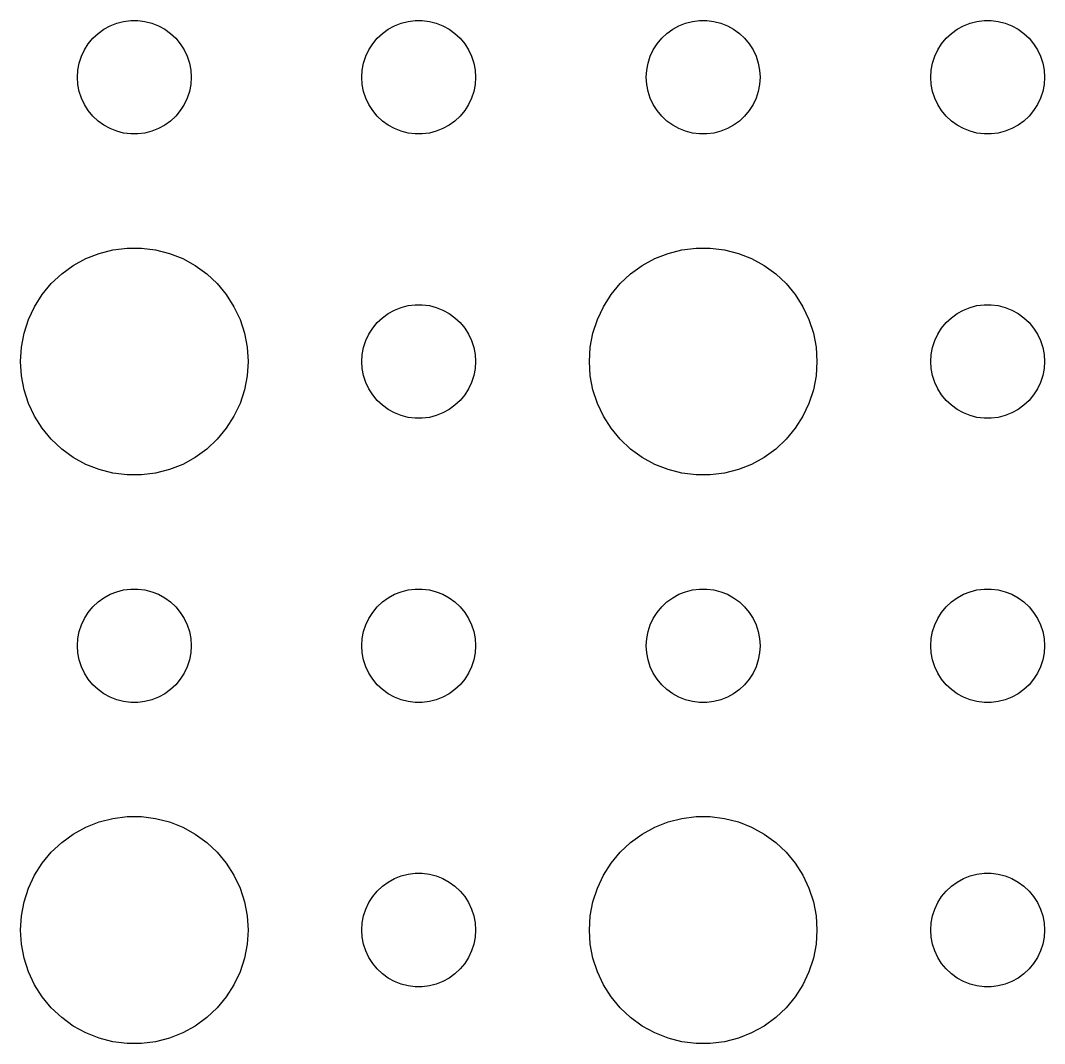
# Model space of a CAD drawing. Header units: metres. Extents: x -69 to 69, y 41 to 179.
# Drawn here: x -33 to -6, y 77.01 to 104 of the extents above; entities that cross this region are included whole.
import ezdxf

# ---------------------------------------------------------------- set-up
doc = ezdxf.new("R2010")
doc.units = ezdxf.units.M

msp = doc.modelspace()

# ---------------------------------------------------------------- linework, layer by layer
for p, q in [((-30.4635, 103.927), (-30.2811, 103.973)), ((-30.2811, 103.973), (-30.0942, 103.997)), ((-30.0942, 103.997), (-29.9058, 103.997)), ((-29.9058, 103.997), (-29.7189, 103.973)), ((-29.7189, 103.973), (-29.5365, 103.927)), ((-22.9635, 103.927), (-22.7811, 103.973)), ((-22.7811, 103.973), (-22.5942, 103.997)), ((-22.5942, 103.997), (-22.4058, 103.997)), ((-22.4058, 103.997), (-22.2189, 103.973)), ((-22.2189, 103.973), (-22.0365, 103.927)), ((-15.4635, 103.927), (-15.2811, 103.973)), ((-15.2811, 103.973), (-15.0942, 103.997)), ((-15.0942, 103.997), (-14.9058, 103.997)), ((-14.9058, 103.997), (-14.7189, 103.973)), ((-14.7189, 103.973), (-14.5365, 103.927)), ((-7.96352, 103.927), (-7.78107, 103.973)), ((-7.78107, 103.973), (-7.59418, 103.997)), ((-7.59418, 103.997), (-7.40581, 103.997)), ((-7.40581, 103.997), (-7.21892, 103.973)), ((-7.21892, 103.973), (-7.03647, 103.927)), ((-30.9561, 103.656), (-30.8037, 103.766)), ((-30.8037, 103.766), (-30.6387, 103.857)), ((-30.6387, 103.857), (-30.4635, 103.927)), ((-29.5365, 103.927), (-29.3613, 103.857)), ((-29.3613, 103.857), (-29.1963, 103.766)), ((-29.1963, 103.766), (-29.0439, 103.656)), ((-23.4561, 103.656), (-23.3037, 103.766)), ((-23.3037, 103.766), (-23.1387, 103.857)), ((-23.1387, 103.857), (-22.9635, 103.927)), ((-22.0365, 103.927), (-21.8613, 103.857)), ((-21.8613, 103.857), (-21.6963, 103.766)), ((-21.6963, 103.766), (-21.5439, 103.656)), ((-15.9561, 103.656), (-15.8037, 103.766)), ((-15.8037, 103.766), (-15.6387, 103.857)), ((-15.6387, 103.857), (-15.4635, 103.927)), ((-14.5365, 103.927), (-14.3613, 103.857)), ((-14.3613, 103.857), (-14.1963, 103.766)), ((-14.1963, 103.766), (-14.0439, 103.656)), ((-8.45613, 103.656), (-8.30373, 103.766)), ((-8.30373, 103.766), (-8.13866, 103.857)), ((-8.13866, 103.857), (-7.96352, 103.927)), ((-7.03647, 103.927), (-6.86133, 103.857)), ((-6.86133, 103.857), (-6.69626, 103.766)), ((-6.69626, 103.766), (-6.54385, 103.656)), ((-31.2135, 103.382), (-31.0934, 103.527)), ((-31.0934, 103.527), (-30.9561, 103.656)), ((-29.0439, 103.656), (-28.9065, 103.527)), ((-28.9065, 103.527), (-28.7865, 103.382)), ((-23.7135, 103.382), (-23.5934, 103.527)), ((-23.5934, 103.527), (-23.4561, 103.656)), ((-21.5439, 103.656), (-21.4065, 103.527)), ((-21.4065, 103.527), (-21.2865, 103.382)), ((-16.2135, 103.382), (-16.0934, 103.527)), ((-16.0934, 103.527), (-15.9561, 103.656)), ((-14.0439, 103.656), (-13.9065, 103.527)), ((-13.9065, 103.527), (-13.7865, 103.382)), ((-8.71352, 103.382), (-8.59344, 103.527)), ((-8.59344, 103.527), (-8.45613, 103.656)), ((-6.54385, 103.656), (-6.40654, 103.527)), ((-6.40654, 103.527), (-6.28647, 103.382)), ((-31.3947, 103.052), (-31.3145, 103.223)), ((-31.3145, 103.223), (-31.2135, 103.382)), ((-28.7865, 103.382), (-28.6855, 103.223)), ((-28.6855, 103.223), (-28.6053, 103.052)), ((-23.8947, 103.052), (-23.8145, 103.223)), ((-23.8145, 103.223), (-23.7135, 103.382)), ((-21.2865, 103.382), (-21.1855, 103.223)), ((-21.1855, 103.223), (-21.1053, 103.052)), ((-16.3947, 103.052), (-16.3145, 103.223)), ((-16.3145, 103.223), (-16.2135, 103.382)), ((-13.7865, 103.382), (-13.6855, 103.223)), ((-13.6855, 103.223), (-13.6053, 103.052)), ((-8.89465, 103.052), (-8.81445, 103.223)), ((-8.81445, 103.223), (-8.71352, 103.382)), ((-6.28647, 103.382), (-6.18553, 103.223)), ((-6.18553, 103.223), (-6.10533, 103.052)), ((-31.4882, 102.688), (-31.4529, 102.873)), ((-31.4529, 102.873), (-31.3947, 103.052)), ((-28.6053, 103.052), (-28.5471, 102.873)), ((-28.5471, 102.873), (-28.5118, 102.688)), ((-23.9882, 102.688), (-23.9529, 102.873)), ((-23.9529, 102.873), (-23.8947, 103.052)), ((-21.1053, 103.052), (-21.0471, 102.873)), ((-21.0471, 102.873), (-21.0118, 102.688)), ((-16.4882, 102.688), (-16.4529, 102.873)), ((-16.4529, 102.873), (-16.3947, 103.052)), ((-13.6053, 103.052), (-13.5471, 102.873)), ((-13.5471, 102.873), (-13.5118, 102.688)), ((-8.98816, 102.688), (-8.95287, 102.873)), ((-8.95287, 102.873), (-8.89465, 103.052)), ((-6.10533, 103.052), (-6.04712, 102.873)), ((-6.04712, 102.873), (-6.01183, 102.688)), ((-31.5, 102.5), (-31.4882, 102.688)), ((-28.5118, 102.688), (-28.5, 102.5)), ((-24, 102.5), (-23.9882, 102.688)), ((-21.0118, 102.688), (-21, 102.5)), ((-16.5, 102.5), (-16.4882, 102.688)), ((-13.5118, 102.688), (-13.5, 102.5)), ((-9, 102.5), (-8.98816, 102.688)), ((-6.01183, 102.688), (-6, 102.5)), ((-31.4882, 102.312), (-31.5, 102.5)), ((-28.5, 102.5), (-28.5118, 102.312)), ((-23.9882, 102.312), (-24, 102.5)), ((-21, 102.5), (-21.0118, 102.312)), ((-16.4882, 102.312), (-16.5, 102.5)), ((-13.5, 102.5), (-13.5118, 102.312)), ((-8.98816, 102.312), (-9, 102.5)), ((-6, 102.5), (-6.01183, 102.312)), ((-31.4529, 102.127), (-31.4882, 102.312)), ((-31.3947, 101.948), (-31.4529, 102.127)), ((-28.5471, 102.127), (-28.6053, 101.948)), ((-28.5118, 102.312), (-28.5471, 102.127)), ((-23.9529, 102.127), (-23.9882, 102.312)), ((-23.8947, 101.948), (-23.9529, 102.127)), ((-21.0471, 102.127), (-21.1053, 101.948)), ((-21.0118, 102.312), (-21.0471, 102.127)), ((-16.4529, 102.127), (-16.4882, 102.312)), ((-16.3947, 101.948), (-16.4529, 102.127)), ((-13.5471, 102.127), (-13.6053, 101.948)), ((-13.5118, 102.312), (-13.5471, 102.127)), ((-8.95287, 102.127), (-8.98816, 102.312)), ((-8.89465, 101.948), (-8.95287, 102.127)), ((-6.04712, 102.127), (-6.10533, 101.948)), ((-6.01183, 102.312), (-6.04712, 102.127)), ((-31.3145, 101.777), (-31.3947, 101.948)), ((-28.6053, 101.948), (-28.6855, 101.777)), ((-23.8145, 101.777), (-23.8947, 101.948)), ((-21.1053, 101.948), (-21.1855, 101.777)), ((-16.3145, 101.777), (-16.3947, 101.948)), ((-13.6053, 101.948), (-13.6855, 101.777)), ((-8.81445, 101.777), (-8.89465, 101.948)), ((-6.10533, 101.948), (-6.18553, 101.777)), ((-31.2135, 101.618), (-31.3145, 101.777)), ((-31.0934, 101.473), (-31.2135, 101.618)), ((-28.7865, 101.618), (-28.9065, 101.473)), ((-28.6855, 101.777), (-28.7865, 101.618)), ((-23.7135, 101.618), (-23.8145, 101.777)), ((-23.5934, 101.473), (-23.7135, 101.618)), ((-21.2865, 101.618), (-21.4065, 101.473)), ((-21.1855, 101.777), (-21.2865, 101.618)), ((-16.2135, 101.618), (-16.3145, 101.777)), ((-16.0934, 101.473), (-16.2135, 101.618)), ((-13.7865, 101.618), (-13.9065, 101.473)), ((-13.6855, 101.777), (-13.7865, 101.618)), ((-8.71352, 101.618), (-8.81445, 101.777)), ((-8.59344, 101.473), (-8.71352, 101.618)), ((-6.28647, 101.618), (-6.40654, 101.473)), ((-6.18553, 101.777), (-6.28647, 101.618)), ((-30.9561, 101.344), (-31.0934, 101.473)), ((-30.8037, 101.234), (-30.9561, 101.344)), ((-29.0439, 101.344), (-29.1963, 101.234)), ((-28.9065, 101.473), (-29.0439, 101.344)), ((-23.4561, 101.344), (-23.5934, 101.473)), ((-23.3037, 101.234), (-23.4561, 101.344)), ((-21.5439, 101.344), (-21.6963, 101.234)), ((-21.4065, 101.473), (-21.5439, 101.344)), ((-15.9561, 101.344), (-16.0934, 101.473)), ((-15.8037, 101.234), (-15.9561, 101.344)), ((-14.0439, 101.344), (-14.1963, 101.234)), ((-13.9065, 101.473), (-14.0439, 101.344)), ((-8.45613, 101.344), (-8.59344, 101.473)), ((-8.30373, 101.234), (-8.45613, 101.344)), ((-6.54385, 101.344), (-6.69626, 101.234)), ((-6.40654, 101.473), (-6.54385, 101.344)), ((-30.6387, 101.143), (-30.8037, 101.234)), ((-30.4635, 101.073), (-30.6387, 101.143)), ((-30.2811, 101.027), (-30.4635, 101.073)), ((-30.0942, 101.003), (-30.2811, 101.027)), ((-29.9058, 101.003), (-30.0942, 101.003)), ((-29.7189, 101.027), (-29.9058, 101.003)), ((-29.5365, 101.073), (-29.7189, 101.027)), ((-29.3613, 101.143), (-29.5365, 101.073)), ((-29.1963, 101.234), (-29.3613, 101.143)), ((-23.1387, 101.143), (-23.3037, 101.234)), ((-22.9635, 101.073), (-23.1387, 101.143)), ((-22.7811, 101.027), (-22.9635, 101.073)), ((-22.5942, 101.003), (-22.7811, 101.027)), ((-22.4058, 101.003), (-22.5942, 101.003)), ((-22.2189, 101.027), (-22.4058, 101.003)), ((-22.0365, 101.073), (-22.2189, 101.027)), ((-21.8613, 101.143), (-22.0365, 101.073)), ((-21.6963, 101.234), (-21.8613, 101.143)), ((-15.6387, 101.143), (-15.8037, 101.234)), ((-15.4635, 101.073), (-15.6387, 101.143)), ((-15.2811, 101.027), (-15.4635, 101.073)), ((-15.0942, 101.003), (-15.2811, 101.027)), ((-14.9058, 101.003), (-15.0942, 101.003)), ((-14.7189, 101.027), (-14.9058, 101.003)), ((-14.5365, 101.073), (-14.7189, 101.027)), ((-14.3613, 101.143), (-14.5365, 101.073)), ((-14.1963, 101.234), (-14.3613, 101.143)), ((-8.13866, 101.143), (-8.30373, 101.234)), ((-7.96352, 101.073), (-8.13866, 101.143)), ((-7.78107, 101.027), (-7.96352, 101.073)), ((-7.59418, 101.003), (-7.78107, 101.027)), ((-7.40581, 101.003), (-7.59418, 101.003)), ((-7.21892, 101.027), (-7.40581, 101.003)), ((-7.03647, 101.073), (-7.21892, 101.027)), ((-6.86133, 101.143), (-7.03647, 101.073)), ((-6.69626, 101.234), (-6.86133, 101.143)), ((-31.2773, 97.7145), (-30.927, 97.8532)), ((-30.927, 97.8532), (-30.5621, 97.9469)), ((-30.5621, 97.9469), (-30.1884, 97.9941)), ((-30.1884, 97.9941), (-29.8116, 97.9941)), ((-29.8116, 97.9941), (-29.4379, 97.9469)), ((-29.4379, 97.9469), (-29.0729, 97.8532)), ((-29.0729, 97.8532), (-28.7227, 97.7145)), ((-16.2773, 97.7145), (-15.927, 97.8532)), ((-15.927, 97.8532), (-15.5621, 97.9469)), ((-15.5621, 97.9469), (-15.1884, 97.9941)), ((-15.1884, 97.9941), (-14.8116, 97.9941)), ((-14.8116, 97.9941), (-14.4379, 97.9469)), ((-14.4379, 97.9469), (-14.0729, 97.8532)), ((-14.0729, 97.8532), (-13.7227, 97.7145)), ((-31.9123, 97.3116), (-31.6075, 97.533)), ((-31.6075, 97.533), (-31.2773, 97.7145)), ((-28.7227, 97.7145), (-28.3925, 97.533)), ((-28.3925, 97.533), (-28.0877, 97.3116)), ((-16.9123, 97.3116), (-16.6075, 97.533)), ((-16.6075, 97.533), (-16.2773, 97.7145)), ((-13.7227, 97.7145), (-13.3925, 97.533)), ((-13.3925, 97.533), (-13.0877, 97.3116)), ((-32.1869, 97.0536), (-31.9123, 97.3116)), ((-28.0877, 97.3116), (-27.8131, 97.0536)), ((-17.1869, 97.0536), (-16.9123, 97.3116)), ((-13.0877, 97.3116), (-12.8131, 97.0536)), ((-32.427, 96.7634), (-32.1869, 97.0536)), ((-27.8131, 97.0536), (-27.5729, 96.7634)), ((-17.427, 96.7634), (-17.1869, 97.0536)), ((-12.8131, 97.0536), (-12.5729, 96.7634)), ((-32.6289, 96.4453), (-32.427, 96.7634)), ((-27.5729, 96.7634), (-27.3711, 96.4453)), ((-17.6289, 96.4453), (-17.427, 96.7634)), ((-12.5729, 96.7634), (-12.3711, 96.4453)), ((-32.7893, 96.1044), (-32.6289, 96.4453)), ((-27.3711, 96.4453), (-27.2107, 96.1044)), ((-23.1387, 96.3573), (-22.9635, 96.4266)), ((-22.9635, 96.4266), (-22.7811, 96.4734)), ((-22.7811, 96.4734), (-22.5942, 96.4971)), ((-22.5942, 96.4971), (-22.4058, 96.4971)), ((-22.4058, 96.4971), (-22.2189, 96.4734)), ((-22.2189, 96.4734), (-22.0365, 96.4266)), ((-22.0365, 96.4266), (-21.8613, 96.3573)), ((-17.7893, 96.1044), (-17.6289, 96.4453)), ((-12.3711, 96.4453), (-12.2107, 96.1044)), ((-8.13866, 96.3573), (-7.96352, 96.4266)), ((-7.96352, 96.4266), (-7.78107, 96.4734)), ((-7.78107, 96.4734), (-7.59418, 96.4971)), ((-7.59418, 96.4971), (-7.40581, 96.4971)), ((-7.40581, 96.4971), (-7.21892, 96.4734)), ((-7.21892, 96.4734), (-7.03647, 96.4266)), ((-7.03647, 96.4266), (-6.86133, 96.3573)), ((-23.5934, 96.0268), (-23.4561, 96.1558)), ((-23.4561, 96.1558), (-23.3037, 96.2665)), ((-23.3037, 96.2665), (-23.1387, 96.3573)), ((-21.8613, 96.3573), (-21.6963, 96.2665)), ((-21.6963, 96.2665), (-21.5439, 96.1558)), ((-21.5439, 96.1558), (-21.4065, 96.0268)), ((-8.59344, 96.0268), (-8.45613, 96.1558)), ((-8.45613, 96.1558), (-8.30373, 96.2665)), ((-8.30373, 96.2665), (-8.13866, 96.3573)), ((-6.86133, 96.3573), (-6.69626, 96.2665)), ((-6.69626, 96.2665), (-6.54385, 96.1558)), ((-6.54385, 96.1558), (-6.40654, 96.0268)), ((-32.9057, 95.7461), (-32.7893, 96.1044)), ((-27.2107, 96.1044), (-27.0942, 95.7461)), ((-23.8145, 95.7226), (-23.7135, 95.8817)), ((-23.7135, 95.8817), (-23.5934, 96.0268)), ((-21.4065, 96.0268), (-21.2865, 95.8817)), ((-21.2865, 95.8817), (-21.1855, 95.7226)), ((-17.9057, 95.7461), (-17.7893, 96.1044)), ((-12.2107, 96.1044), (-12.0942, 95.7461)), ((-8.81445, 95.7226), (-8.71352, 95.8817)), ((-8.71352, 95.8817), (-8.59344, 96.0268)), ((-6.40654, 96.0268), (-6.28647, 95.8817)), ((-6.28647, 95.8817), (-6.18553, 95.7226)), ((-32.9763, 95.376), (-32.9057, 95.7461)), ((-27.0942, 95.7461), (-27.0237, 95.376)), ((-23.8947, 95.5522), (-23.8145, 95.7226)), ((-21.1855, 95.7226), (-21.1053, 95.5522)), ((-17.9763, 95.376), (-17.9057, 95.7461)), ((-12.0942, 95.7461), (-12.0237, 95.376)), ((-8.89465, 95.5522), (-8.81445, 95.7226)), ((-6.18553, 95.7226), (-6.10533, 95.5522)), ((-33, 95), (-32.9763, 95.376)), ((-27.0237, 95.376), (-27, 95)), ((-23.9882, 95.188), (-23.9529, 95.373)), ((-23.9529, 95.373), (-23.8947, 95.5522)), ((-21.1053, 95.5522), (-21.0471, 95.373)), ((-21.0471, 95.373), (-21.0118, 95.188)), ((-18, 95), (-17.9763, 95.376)), ((-12.0237, 95.376), (-12, 95)), ((-8.98816, 95.188), (-8.95287, 95.373)), ((-8.95287, 95.373), (-8.89465, 95.5522)), ((-6.10533, 95.5522), (-6.04712, 95.373)), ((-6.04712, 95.373), (-6.01183, 95.188)), ((-24, 95), (-23.9882, 95.188)), ((-21.0118, 95.188), (-21, 95)), ((-9, 95), (-8.98816, 95.188)), ((-6.01183, 95.188), (-6, 95)), ((-32.9763, 94.624), (-33, 95)), ((-27, 95), (-27.0237, 94.624)), ((-23.9882, 94.812), (-24, 95)), ((-23.9529, 94.627), (-23.9882, 94.812)), ((-21.0118, 94.812), (-21.0471, 94.627)), ((-21, 95), (-21.0118, 94.812)), ((-17.9763, 94.624), (-18, 95)), ((-12, 95), (-12.0237, 94.624)), ((-8.98816, 94.812), (-9, 95)), ((-8.95287, 94.627), (-8.98816, 94.812)), ((-6.01183, 94.812), (-6.04712, 94.627)), ((-6, 95), (-6.01183, 94.812)), ((-32.9057, 94.2539), (-32.9763, 94.624)), ((-27.0237, 94.624), (-27.0942, 94.2539)), ((-23.8947, 94.4478), (-23.9529, 94.627)), ((-21.0471, 94.627), (-21.1053, 94.4478)), ((-17.9057, 94.2539), (-17.9763, 94.624)), ((-12.0237, 94.624), (-12.0942, 94.2539)), ((-8.89465, 94.4478), (-8.95287, 94.627)), ((-6.04712, 94.627), (-6.10533, 94.4478)), ((-32.7893, 93.8956), (-32.9057, 94.2539)), ((-27.0942, 94.2539), (-27.2107, 93.8956)), ((-23.8145, 94.2774), (-23.8947, 94.4478)), ((-23.7135, 94.1183), (-23.8145, 94.2774)), ((-21.1855, 94.2774), (-21.2865, 94.1183)), ((-21.1053, 94.4478), (-21.1855, 94.2774)), ((-17.7893, 93.8956), (-17.9057, 94.2539)), ((-12.0942, 94.2539), (-12.2107, 93.8956)), ((-8.81445, 94.2774), (-8.89465, 94.4478)), ((-8.71352, 94.1183), (-8.81445, 94.2774)), ((-6.18553, 94.2774), (-6.28647, 94.1183)), ((-6.10533, 94.4478), (-6.18553, 94.2774)), ((-23.5934, 93.9732), (-23.7135, 94.1183)), ((-23.4561, 93.8442), (-23.5934, 93.9732)), ((-21.4065, 93.9732), (-21.5439, 93.8442)), ((-21.2865, 94.1183), (-21.4065, 93.9732)), ((-8.59344, 93.9732), (-8.71352, 94.1183)), ((-8.45613, 93.8442), (-8.59344, 93.9732)), ((-6.40654, 93.9732), (-6.54385, 93.8442)), ((-6.28647, 94.1183), (-6.40654, 93.9732)), ((-32.6289, 93.5547), (-32.7893, 93.8956)), ((-27.2107, 93.8956), (-27.3711, 93.5547)), ((-23.3037, 93.7335), (-23.4561, 93.8442)), ((-23.1387, 93.6428), (-23.3037, 93.7335)), ((-21.6963, 93.7335), (-21.8613, 93.6428)), ((-21.5439, 93.8442), (-21.6963, 93.7335)), ((-17.6289, 93.5547), (-17.7893, 93.8956)), ((-12.2107, 93.8956), (-12.3711, 93.5547)), ((-8.30373, 93.7335), (-8.45613, 93.8442)), ((-8.13866, 93.6428), (-8.30373, 93.7335)), ((-6.69626, 93.7335), (-6.86133, 93.6428)), ((-6.54385, 93.8442), (-6.69626, 93.7335)), ((-32.427, 93.2366), (-32.6289, 93.5547)), ((-27.3711, 93.5547), (-27.5729, 93.2366)), ((-22.9635, 93.5734), (-23.1387, 93.6428)), ((-22.7811, 93.5266), (-22.9635, 93.5734)), ((-22.5942, 93.503), (-22.7811, 93.5266)), ((-22.4058, 93.503), (-22.5942, 93.503)), ((-22.2189, 93.5266), (-22.4058, 93.503)), ((-22.0365, 93.5734), (-22.2189, 93.5266)), ((-21.8613, 93.6428), (-22.0365, 93.5734)), ((-17.427, 93.2366), (-17.6289, 93.5547)), ((-12.3711, 93.5547), (-12.5729, 93.2366)), ((-7.96352, 93.5734), (-8.13866, 93.6428)), ((-7.78107, 93.5266), (-7.96352, 93.5734)), ((-7.59418, 93.503), (-7.78107, 93.5266)), ((-7.40581, 93.503), (-7.59418, 93.503)), ((-7.21892, 93.5266), (-7.40581, 93.503)), ((-7.03647, 93.5734), (-7.21892, 93.5266)), ((-6.86133, 93.6428), (-7.03647, 93.5734)), ((-32.1869, 92.9464), (-32.427, 93.2366)), ((-27.5729, 93.2366), (-27.8131, 92.9464)), ((-17.1869, 92.9464), (-17.427, 93.2366)), ((-12.5729, 93.2366), (-12.8131, 92.9464)), ((-31.9123, 92.6885), (-32.1869, 92.9464)), ((-27.8131, 92.9464), (-28.0877, 92.6885)), ((-16.9123, 92.6885), (-17.1869, 92.9464)), ((-12.8131, 92.9464), (-13.0877, 92.6885)), ((-31.6075, 92.467), (-31.9123, 92.6885)), ((-28.0877, 92.6885), (-28.3925, 92.467)), ((-16.6075, 92.467), (-16.9123, 92.6885)), ((-13.0877, 92.6885), (-13.3925, 92.467)), ((-31.2773, 92.2855), (-31.6075, 92.467)), ((-28.3925, 92.467), (-28.7227, 92.2855)), ((-16.2773, 92.2855), (-16.6075, 92.467)), ((-13.3925, 92.467), (-13.7227, 92.2855)), ((-30.927, 92.1468), (-31.2773, 92.2855)), ((-30.5621, 92.0531), (-30.927, 92.1468)), ((-29.0729, 92.1468), (-29.4379, 92.0531)), ((-28.7227, 92.2855), (-29.0729, 92.1468)), ((-15.927, 92.1468), (-16.2773, 92.2855)), ((-15.5621, 92.0531), (-15.927, 92.1468)), ((-14.0729, 92.1468), (-14.4379, 92.0531)), ((-13.7227, 92.2855), (-14.0729, 92.1468)), ((-30.1884, 92.0059), (-30.5621, 92.0531)), ((-29.8116, 92.0059), (-30.1884, 92.0059)), ((-29.4379, 92.0531), (-29.8116, 92.0059)), ((-15.1884, 92.0059), (-15.5621, 92.0531)), ((-14.8116, 92.0059), (-15.1884, 92.0059)), ((-14.4379, 92.0531), (-14.8116, 92.0059)), ((-30.8037, 88.7665), (-30.6387, 88.8573)), ((-30.6387, 88.8573), (-30.4635, 88.9266)), ((-30.4635, 88.9266), (-30.2811, 88.9734)), ((-30.2811, 88.9734), (-30.0942, 88.997)), ((-30.0942, 88.997), (-29.9058, 88.997)), ((-29.9058, 88.997), (-29.7189, 88.9734)), ((-29.7189, 88.9734), (-29.5365, 88.9266)), ((-29.5365, 88.9266), (-29.3613, 88.8573)), ((-29.3613, 88.8573), (-29.1963, 88.7665)), ((-23.3037, 88.7665), (-23.1387, 88.8573)), ((-23.1387, 88.8573), (-22.9635, 88.9266)), ((-22.9635, 88.9266), (-22.7811, 88.9734)), ((-22.7811, 88.9734), (-22.5942, 88.997)), ((-22.5942, 88.997), (-22.4058, 88.997)), ((-22.4058, 88.997), (-22.2189, 88.9734)), ((-22.2189, 88.9734), (-22.0365, 88.9266)), ((-22.0365, 88.9266), (-21.8613, 88.8573)), ((-21.8613, 88.8573), (-21.6963, 88.7665)), ((-15.8037, 88.7665), (-15.6387, 88.8573)), ((-15.6387, 88.8573), (-15.4635, 88.9266)), ((-15.4635, 88.9266), (-15.2811, 88.9734)), ((-15.2811, 88.9734), (-15.0942, 88.997)), ((-15.0942, 88.997), (-14.9058, 88.997)), ((-14.9058, 88.997), (-14.7189, 88.9734)), ((-14.7189, 88.9734), (-14.5365, 88.9266)), ((-14.5365, 88.9266), (-14.3613, 88.8573)), ((-14.3613, 88.8573), (-14.1963, 88.7665)), ((-8.30373, 88.7665), (-8.13866, 88.8573)), ((-8.13866, 88.8573), (-7.96352, 88.9266)), ((-7.96352, 88.9266), (-7.78107, 88.9734)), ((-7.78107, 88.9734), (-7.59418, 88.997)), ((-7.59418, 88.997), (-7.40581, 88.997)), ((-7.40581, 88.997), (-7.21892, 88.9734)), ((-7.21892, 88.9734), (-7.03647, 88.9266)), ((-7.03647, 88.9266), (-6.86133, 88.8573)), ((-6.86133, 88.8573), (-6.69626, 88.7665)), ((-31.0934, 88.5268), (-30.9561, 88.6558)), ((-30.9561, 88.6558), (-30.8037, 88.7665)), ((-29.1963, 88.7665), (-29.0439, 88.6558)), ((-29.0439, 88.6558), (-28.9065, 88.5268)), ((-23.5934, 88.5268), (-23.4561, 88.6558)), ((-23.4561, 88.6558), (-23.3037, 88.7665)), ((-21.6963, 88.7665), (-21.5439, 88.6558)), ((-21.5439, 88.6558), (-21.4065, 88.5268)), ((-16.0934, 88.5268), (-15.9561, 88.6558)), ((-15.9561, 88.6558), (-15.8037, 88.7665)), ((-14.1963, 88.7665), (-14.0439, 88.6558)), ((-14.0439, 88.6558), (-13.9065, 88.5268)), ((-8.59344, 88.5268), (-8.45613, 88.6558)), ((-8.45613, 88.6558), (-8.30373, 88.7665)), ((-6.69626, 88.7665), (-6.54385, 88.6558)), ((-6.54385, 88.6558), (-6.40654, 88.5268)), ((-31.3145, 88.2226), (-31.2135, 88.3817)), ((-31.2135, 88.3817), (-31.0934, 88.5268)), ((-28.9065, 88.5268), (-28.7865, 88.3817)), ((-28.7865, 88.3817), (-28.6855, 88.2226)), ((-23.8145, 88.2226), (-23.7135, 88.3817)), ((-23.7135, 88.3817), (-23.5934, 88.5268)), ((-21.4065, 88.5268), (-21.2865, 88.3817)), ((-21.2865, 88.3817), (-21.1855, 88.2226)), ((-16.3145, 88.2226), (-16.2135, 88.3817)), ((-16.2135, 88.3817), (-16.0934, 88.5268)), ((-13.9065, 88.5268), (-13.7865, 88.3817)), ((-13.7865, 88.3817), (-13.6855, 88.2226)), ((-8.81445, 88.2226), (-8.71352, 88.3817)), ((-8.71352, 88.3817), (-8.59344, 88.5268)), ((-6.40654, 88.5268), (-6.28647, 88.3817)), ((-6.28647, 88.3817), (-6.18553, 88.2226)), ((-31.4529, 87.873), (-31.3947, 88.0522)), ((-31.3947, 88.0522), (-31.3145, 88.2226)), ((-28.6855, 88.2226), (-28.6053, 88.0522)), ((-28.6053, 88.0522), (-28.5471, 87.873)), ((-23.9529, 87.873), (-23.8947, 88.0522)), ((-23.8947, 88.0522), (-23.8145, 88.2226)), ((-21.1855, 88.2226), (-21.1053, 88.0522)), ((-21.1053, 88.0522), (-21.0471, 87.873)), ((-16.4529, 87.873), (-16.3947, 88.0522)), ((-16.3947, 88.0522), (-16.3145, 88.2226)), ((-13.6855, 88.2226), (-13.6053, 88.0522)), ((-13.6053, 88.0522), (-13.5471, 87.873)), ((-8.95287, 87.873), (-8.89465, 88.0522)), ((-8.89465, 88.0522), (-8.81445, 88.2226)), ((-6.18553, 88.2226), (-6.10533, 88.0522)), ((-6.10533, 88.0522), (-6.04712, 87.873)), ((-31.4882, 87.688), (-31.4529, 87.873)), ((-28.5471, 87.873), (-28.5118, 87.688)), ((-23.9882, 87.688), (-23.9529, 87.873)), ((-21.0471, 87.873), (-21.0118, 87.688)), ((-16.4882, 87.688), (-16.4529, 87.873)), ((-13.5471, 87.873), (-13.5118, 87.688)), ((-8.98816, 87.688), (-8.95287, 87.873)), ((-6.04712, 87.873), (-6.01183, 87.688)), ((-31.5, 87.5), (-31.4882, 87.688)), ((-31.4882, 87.312), (-31.5, 87.5)), ((-28.5118, 87.688), (-28.5, 87.5)), ((-28.5, 87.5), (-28.5118, 87.312)), ((-24, 87.5), (-23.9882, 87.688)), ((-23.9882, 87.312), (-24, 87.5)), ((-21.0118, 87.688), (-21, 87.5)), ((-21, 87.5), (-21.0118, 87.312)), ((-16.5, 87.5), (-16.4882, 87.688)), ((-16.4882, 87.312), (-16.5, 87.5)), ((-13.5118, 87.688), (-13.5, 87.5)), ((-13.5, 87.5), (-13.5118, 87.312)), ((-9, 87.5), (-8.98816, 87.688)), ((-8.98816, 87.312), (-9, 87.5)), ((-6.01183, 87.688), (-6, 87.5)), ((-6, 87.5), (-6.01183, 87.312)), ((-31.4529, 87.127), (-31.4882, 87.312)), ((-28.5118, 87.312), (-28.5471, 87.127)), ((-23.9529, 87.127), (-23.9882, 87.312)), ((-21.0118, 87.312), (-21.0471, 87.127)), ((-16.4529, 87.127), (-16.4882, 87.312)), ((-13.5118, 87.312), (-13.5471, 87.127)), ((-8.95287, 87.127), (-8.98816, 87.312)), ((-6.01183, 87.312), (-6.04712, 87.127)), ((-31.3947, 86.9478), (-31.4529, 87.127)), ((-31.3145, 86.7774), (-31.3947, 86.9478)), ((-28.6053, 86.9478), (-28.6855, 86.7774)), ((-28.5471, 87.127), (-28.6053, 86.9478)), ((-23.8947, 86.9478), (-23.9529, 87.127)), ((-23.8145, 86.7774), (-23.8947, 86.9478)), ((-21.1053, 86.9478), (-21.1855, 86.7774)), ((-21.0471, 87.127), (-21.1053, 86.9478)), ((-16.3947, 86.9478), (-16.4529, 87.127)), ((-16.3145, 86.7774), (-16.3947, 86.9478)), ((-13.6053, 86.9478), (-13.6855, 86.7774)), ((-13.5471, 87.127), (-13.6053, 86.9478)), ((-8.89465, 86.9478), (-8.95287, 87.127)), ((-8.81445, 86.7774), (-8.89465, 86.9478)), ((-6.10533, 86.9478), (-6.18553, 86.7774)), ((-6.04712, 87.127), (-6.10533, 86.9478)), ((-31.2135, 86.6183), (-31.3145, 86.7774)), ((-28.6855, 86.7774), (-28.7865, 86.6183)), ((-23.7135, 86.6183), (-23.8145, 86.7774)), ((-21.1855, 86.7774), (-21.2865, 86.6183)), ((-16.2135, 86.6183), (-16.3145, 86.7774)), ((-13.6855, 86.7774), (-13.7865, 86.6183)), ((-8.71352, 86.6183), (-8.81445, 86.7774)), ((-6.18553, 86.7774), (-6.28647, 86.6183)), ((-31.0934, 86.4732), (-31.2135, 86.6183)), ((-30.9561, 86.3442), (-31.0934, 86.4732)), ((-28.9065, 86.4732), (-29.0439, 86.3442)), ((-28.7865, 86.6183), (-28.9065, 86.4732)), ((-23.5934, 86.4732), (-23.7135, 86.6183)), ((-23.4561, 86.3442), (-23.5934, 86.4732)), ((-21.4065, 86.4732), (-21.5439, 86.3442)), ((-21.2865, 86.6183), (-21.4065, 86.4732)), ((-16.0934, 86.4732), (-16.2135, 86.6183)), ((-15.9561, 86.3442), (-16.0934, 86.4732)), ((-13.9065, 86.4732), (-14.0439, 86.3442)), ((-13.7865, 86.6183), (-13.9065, 86.4732)), ((-8.59344, 86.4732), (-8.71352, 86.6183)), ((-8.45613, 86.3442), (-8.59344, 86.4732)), ((-6.40654, 86.4732), (-6.54385, 86.3442)), ((-6.28647, 86.6183), (-6.40654, 86.4732)), ((-30.8037, 86.2335), (-30.9561, 86.3442)), ((-30.6387, 86.1428), (-30.8037, 86.2335)), ((-30.4635, 86.0734), (-30.6387, 86.1428)), ((-29.3613, 86.1428), (-29.5365, 86.0734)), ((-29.1963, 86.2335), (-29.3613, 86.1428)), ((-29.0439, 86.3442), (-29.1963, 86.2335)), ((-23.3037, 86.2335), (-23.4561, 86.3442)), ((-23.1387, 86.1428), (-23.3037, 86.2335)), ((-22.9635, 86.0734), (-23.1387, 86.1428)), ((-21.8613, 86.1428), (-22.0365, 86.0734)), ((-21.6963, 86.2335), (-21.8613, 86.1428)), ((-21.5439, 86.3442), (-21.6963, 86.2335)), ((-15.8037, 86.2335), (-15.9561, 86.3442)), ((-15.6387, 86.1428), (-15.8037, 86.2335)), ((-15.4635, 86.0734), (-15.6387, 86.1428)), ((-14.3613, 86.1428), (-14.5365, 86.0734)), ((-14.1963, 86.2335), (-14.3613, 86.1428)), ((-14.0439, 86.3442), (-14.1963, 86.2335)), ((-8.30373, 86.2335), (-8.45613, 86.3442)), ((-8.13866, 86.1428), (-8.30373, 86.2335)), ((-7.96352, 86.0734), (-8.13866, 86.1428)), ((-6.86133, 86.1428), (-7.03647, 86.0734)), ((-6.69626, 86.2335), (-6.86133, 86.1428)), ((-6.54385, 86.3442), (-6.69626, 86.2335)), ((-30.2811, 86.0266), (-30.4635, 86.0734)), ((-30.0942, 86.003), (-30.2811, 86.0266)), ((-29.9058, 86.003), (-30.0942, 86.003)), ((-29.7189, 86.0266), (-29.9058, 86.003)), ((-29.5365, 86.0734), (-29.7189, 86.0266)), ((-22.7811, 86.0266), (-22.9635, 86.0734)), ((-22.5942, 86.003), (-22.7811, 86.0266)), ((-22.4058, 86.003), (-22.5942, 86.003)), ((-22.2189, 86.0266), (-22.4058, 86.003)), ((-22.0365, 86.0734), (-22.2189, 86.0266)), ((-15.2811, 86.0266), (-15.4635, 86.0734)), ((-15.0942, 86.003), (-15.2811, 86.0266)), ((-14.9058, 86.003), (-15.0942, 86.003)), ((-14.7189, 86.0266), (-14.9058, 86.003)), ((-14.5365, 86.0734), (-14.7189, 86.0266)), ((-7.78107, 86.0266), (-7.96352, 86.0734)), ((-7.59418, 86.003), (-7.78107, 86.0266)), ((-7.40581, 86.003), (-7.59418, 86.003)), ((-7.21892, 86.0266), (-7.40581, 86.003)), ((-7.03647, 86.0734), (-7.21892, 86.0266)), ((-30.927, 82.8532), (-30.5621, 82.9469)), ((-30.5621, 82.9469), (-30.1884, 82.9941)), ((-30.1884, 82.9941), (-29.8116, 82.9941)), ((-29.8116, 82.9941), (-29.4379, 82.9469)), ((-29.4379, 82.9469), (-29.0729, 82.8532)), ((-15.927, 82.8532), (-15.5621, 82.9469)), ((-15.5621, 82.9469), (-15.1884, 82.9941)), ((-15.1884, 82.9941), (-14.8116, 82.9941)), ((-14.8116, 82.9941), (-14.4379, 82.9469)), ((-14.4379, 82.9469), (-14.0729, 82.8532)), ((-31.6075, 82.533), (-31.2773, 82.7145)), ((-31.2773, 82.7145), (-30.927, 82.8532)), ((-29.0729, 82.8532), (-28.7227, 82.7145)), ((-28.7227, 82.7145), (-28.3925, 82.533)), ((-16.6075, 82.533), (-16.2773, 82.7145)), ((-16.2773, 82.7145), (-15.927, 82.8532)), ((-14.0729, 82.8532), (-13.7227, 82.7145)), ((-13.7227, 82.7145), (-13.3925, 82.533)), ((-31.9123, 82.3116), (-31.6075, 82.533)), ((-28.3925, 82.533), (-28.0877, 82.3116)), ((-16.9123, 82.3116), (-16.6075, 82.533)), ((-13.3925, 82.533), (-13.0877, 82.3116)), ((-32.1869, 82.0536), (-31.9123, 82.3116)), ((-28.0877, 82.3116), (-27.8131, 82.0536)), ((-17.1869, 82.0536), (-16.9123, 82.3116)), ((-13.0877, 82.3116), (-12.8131, 82.0536)), ((-32.427, 81.7634), (-32.1869, 82.0536)), ((-27.8131, 82.0536), (-27.5729, 81.7634)), ((-17.427, 81.7634), (-17.1869, 82.0536)), ((-12.8131, 82.0536), (-12.5729, 81.7634)), ((-32.6289, 81.4453), (-32.427, 81.7634)), ((-27.5729, 81.7634), (-27.3711, 81.4453)), ((-17.6289, 81.4453), (-17.427, 81.7634)), ((-12.5729, 81.7634), (-12.3711, 81.4453)), ((-32.7893, 81.1044), (-32.6289, 81.4453)), ((-27.3711, 81.4453), (-27.2107, 81.1044)), ((-23.3037, 81.2665), (-23.1387, 81.3573)), ((-23.1387, 81.3573), (-22.9635, 81.4266)), ((-22.9635, 81.4266), (-22.7811, 81.4734)), ((-22.7811, 81.4734), (-22.5942, 81.497)), ((-22.5942, 81.497), (-22.4058, 81.497)), ((-22.4058, 81.497), (-22.2189, 81.4734)), ((-22.2189, 81.4734), (-22.0365, 81.4266)), ((-22.0365, 81.4266), (-21.8613, 81.3573)), ((-21.8613, 81.3573), (-21.6963, 81.2665)), ((-17.7893, 81.1044), (-17.6289, 81.4453)), ((-12.3711, 81.4453), (-12.2107, 81.1044)), ((-8.30373, 81.2665), (-8.13866, 81.3573)), ((-8.13866, 81.3573), (-7.96352, 81.4266)), ((-7.96352, 81.4266), (-7.78107, 81.4734)), ((-7.78107, 81.4734), (-7.59418, 81.497)), ((-7.59418, 81.497), (-7.40581, 81.497)), ((-7.40581, 81.497), (-7.21892, 81.4734)), ((-7.21892, 81.4734), (-7.03647, 81.4266)), ((-7.03647, 81.4266), (-6.86133, 81.3573)), ((-6.86133, 81.3573), (-6.69626, 81.2665)), ((-32.9057, 80.7461), (-32.7893, 81.1044)), ((-27.2107, 81.1044), (-27.0942, 80.7461)), ((-23.7135, 80.8817), (-23.5934, 81.0268)), ((-23.5934, 81.0268), (-23.4561, 81.1558)), ((-23.4561, 81.1558), (-23.3037, 81.2665)), ((-21.6963, 81.2665), (-21.5439, 81.1558)), ((-21.5439, 81.1558), (-21.4065, 81.0268)), ((-21.4065, 81.0268), (-21.2865, 80.8817)), ((-17.9057, 80.7461), (-17.7893, 81.1044)), ((-12.2107, 81.1044), (-12.0942, 80.7461)), ((-8.71352, 80.8817), (-8.59344, 81.0268)), ((-8.59344, 81.0268), (-8.45613, 81.1558)), ((-8.45613, 81.1558), (-8.30373, 81.2665)), ((-6.69626, 81.2665), (-6.54385, 81.1558)), ((-6.54385, 81.1558), (-6.40654, 81.0268)), ((-6.40654, 81.0268), (-6.28647, 80.8817)), ((-32.9763, 80.376), (-32.9057, 80.7461)), ((-27.0942, 80.7461), (-27.0237, 80.376)), ((-23.8145, 80.7226), (-23.7135, 80.8817)), ((-21.2865, 80.8817), (-21.1855, 80.7226)), ((-17.9763, 80.376), (-17.9057, 80.7461)), ((-12.0942, 80.7461), (-12.0237, 80.376)), ((-8.81445, 80.7226), (-8.71352, 80.8817)), ((-6.28647, 80.8817), (-6.18553, 80.7226)), ((-23.9529, 80.373), (-23.8947, 80.5522)), ((-23.8947, 80.5522), (-23.8145, 80.7226)), ((-21.1855, 80.7226), (-21.1053, 80.5522)), ((-21.1053, 80.5522), (-21.0471, 80.373)), ((-8.95287, 80.373), (-8.89465, 80.5522)), ((-8.89465, 80.5522), (-8.81445, 80.7226)), ((-6.18553, 80.7226), (-6.10533, 80.5522)), ((-6.10533, 80.5522), (-6.04712, 80.373)), ((-33, 80), (-32.9763, 80.376)), ((-27.0237, 80.376), (-27, 80)), ((-23.9882, 80.188), (-23.9529, 80.373)), ((-21.0471, 80.373), (-21.0118, 80.188)), ((-18, 80), (-17.9763, 80.376)), ((-12.0237, 80.376), (-12, 80)), ((-8.98816, 80.188), (-8.95287, 80.373)), ((-6.04712, 80.373), (-6.01183, 80.188)), ((-32.9763, 79.624), (-33, 80)), ((-27, 80), (-27.0237, 79.624)), ((-24, 80), (-23.9882, 80.188)), ((-23.9882, 79.812), (-24, 80)), ((-21.0118, 80.188), (-21, 80)), ((-21, 80), (-21.0118, 79.812)), ((-17.9763, 79.624), (-18, 80)), ((-12, 80), (-12.0237, 79.624)), ((-9, 80), (-8.98816, 80.188)), ((-8.98816, 79.812), (-9, 80)), ((-6.01183, 80.188), (-6, 80)), ((-6, 80), (-6.01183, 79.812)), ((-23.9529, 79.627), (-23.9882, 79.812)), ((-21.0118, 79.812), (-21.0471, 79.627)), ((-8.95287, 79.627), (-8.98816, 79.812)), ((-6.01183, 79.812), (-6.04712, 79.627)), ((-32.9057, 79.2539), (-32.9763, 79.624)), ((-27.0237, 79.624), (-27.0942, 79.2539)), ((-23.8947, 79.4478), (-23.9529, 79.627)), ((-23.8145, 79.2774), (-23.8947, 79.4478)), ((-21.1053, 79.4478), (-21.1855, 79.2774)), ((-21.0471, 79.627), (-21.1053, 79.4478)), ((-17.9057, 79.2539), (-17.9763, 79.624)), ((-12.0237, 79.624), (-12.0942, 79.2539)), ((-8.89465, 79.4478), (-8.95287, 79.627)), ((-8.81445, 79.2774), (-8.89465, 79.4478)), ((-6.10533, 79.4478), (-6.18553, 79.2774)), ((-6.04712, 79.627), (-6.10533, 79.4478)), ((-32.7893, 78.8956), (-32.9057, 79.2539)), ((-27.0942, 79.2539), (-27.2107, 78.8956)), ((-23.7135, 79.1183), (-23.8145, 79.2774)), ((-23.5934, 78.9732), (-23.7135, 79.1183)), ((-21.2865, 79.1183), (-21.4065, 78.9732)), ((-21.1855, 79.2774), (-21.2865, 79.1183)), ((-17.7893, 78.8956), (-17.9057, 79.2539)), ((-12.0942, 79.2539), (-12.2107, 78.8956)), ((-8.71352, 79.1183), (-8.81445, 79.2774)), ((-8.59344, 78.9732), (-8.71352, 79.1183)), ((-6.28647, 79.1183), (-6.40654, 78.9732)), ((-6.18553, 79.2774), (-6.28647, 79.1183)), ((-32.6289, 78.5547), (-32.7893, 78.8956)), ((-27.2107, 78.8956), (-27.3711, 78.5547)), ((-23.4561, 78.8442), (-23.5934, 78.9732)), ((-23.3037, 78.7335), (-23.4561, 78.8442)), ((-21.5439, 78.8442), (-21.6963, 78.7335)), ((-21.4065, 78.9732), (-21.5439, 78.8442)), ((-17.6289, 78.5547), (-17.7893, 78.8956)), ((-12.2107, 78.8956), (-12.3711, 78.5547)), ((-8.45613, 78.8442), (-8.59344, 78.9732)), ((-8.30373, 78.7335), (-8.45613, 78.8442)), ((-6.54385, 78.8442), (-6.69626, 78.7335)), ((-6.40654, 78.9732), (-6.54385, 78.8442)), ((-23.1387, 78.6428), (-23.3037, 78.7335)), ((-22.9635, 78.5734), (-23.1387, 78.6428)), ((-22.7811, 78.5266), (-22.9635, 78.5734)), ((-22.0365, 78.5734), (-22.2189, 78.5266)), ((-21.8613, 78.6428), (-22.0365, 78.5734)), ((-21.6963, 78.7335), (-21.8613, 78.6428)), ((-8.13866, 78.6428), (-8.30373, 78.7335)), ((-7.96352, 78.5734), (-8.13866, 78.6428)), ((-7.78107, 78.5266), (-7.96352, 78.5734)), ((-7.03647, 78.5734), (-7.21892, 78.5266)), ((-6.86133, 78.6428), (-7.03647, 78.5734)), ((-6.69626, 78.7335), (-6.86133, 78.6428)), ((-32.427, 78.2366), (-32.6289, 78.5547)), ((-27.3711, 78.5547), (-27.5729, 78.2366)), ((-22.5942, 78.503), (-22.7811, 78.5266)), ((-22.4058, 78.503), (-22.5942, 78.503)), ((-22.2189, 78.5266), (-22.4058, 78.503)), ((-17.427, 78.2366), (-17.6289, 78.5547)), ((-12.3711, 78.5547), (-12.5729, 78.2366)), ((-7.59418, 78.503), (-7.78107, 78.5266)), ((-7.40581, 78.503), (-7.59418, 78.503)), ((-7.21892, 78.5266), (-7.40581, 78.503)), ((-32.1869, 77.9464), (-32.427, 78.2366)), ((-27.5729, 78.2366), (-27.8131, 77.9464)), ((-17.1869, 77.9464), (-17.427, 78.2366)), ((-12.5729, 78.2366), (-12.8131, 77.9464)), ((-31.9123, 77.6885), (-32.1869, 77.9464)), ((-27.8131, 77.9464), (-28.0877, 77.6885)), ((-16.9123, 77.6885), (-17.1869, 77.9464)), ((-12.8131, 77.9464), (-13.0877, 77.6885)), ((-31.6075, 77.467), (-31.9123, 77.6885)), ((-28.0877, 77.6885), (-28.3925, 77.467)), ((-16.6075, 77.467), (-16.9123, 77.6885)), ((-13.0877, 77.6885), (-13.3925, 77.467)), ((-31.2773, 77.2855), (-31.6075, 77.467)), ((-30.927, 77.1468), (-31.2773, 77.2855)), ((-28.7227, 77.2855), (-29.0729, 77.1468)), ((-28.3925, 77.467), (-28.7227, 77.2855)), ((-16.2773, 77.2855), (-16.6075, 77.467)), ((-15.927, 77.1468), (-16.2773, 77.2855)), ((-13.7227, 77.2855), (-14.0729, 77.1468)), ((-13.3925, 77.467), (-13.7227, 77.2855)), ((-30.5621, 77.0531), (-30.927, 77.1468)), ((-30.1884, 77.0059), (-30.5621, 77.0531)), ((-29.8116, 77.0059), (-30.1884, 77.0059)), ((-29.4379, 77.0531), (-29.8116, 77.0059)), ((-29.0729, 77.1468), (-29.4379, 77.0531)), ((-15.5621, 77.0531), (-15.927, 77.1468)), ((-15.1884, 77.0059), (-15.5621, 77.0531)), ((-14.8116, 77.0059), (-15.1884, 77.0059)), ((-14.4379, 77.0531), (-14.8116, 77.0059)), ((-14.0729, 77.1468), (-14.4379, 77.0531))]:
    msp.add_line(p, q)

doc.saveas('drawing.dxf')
